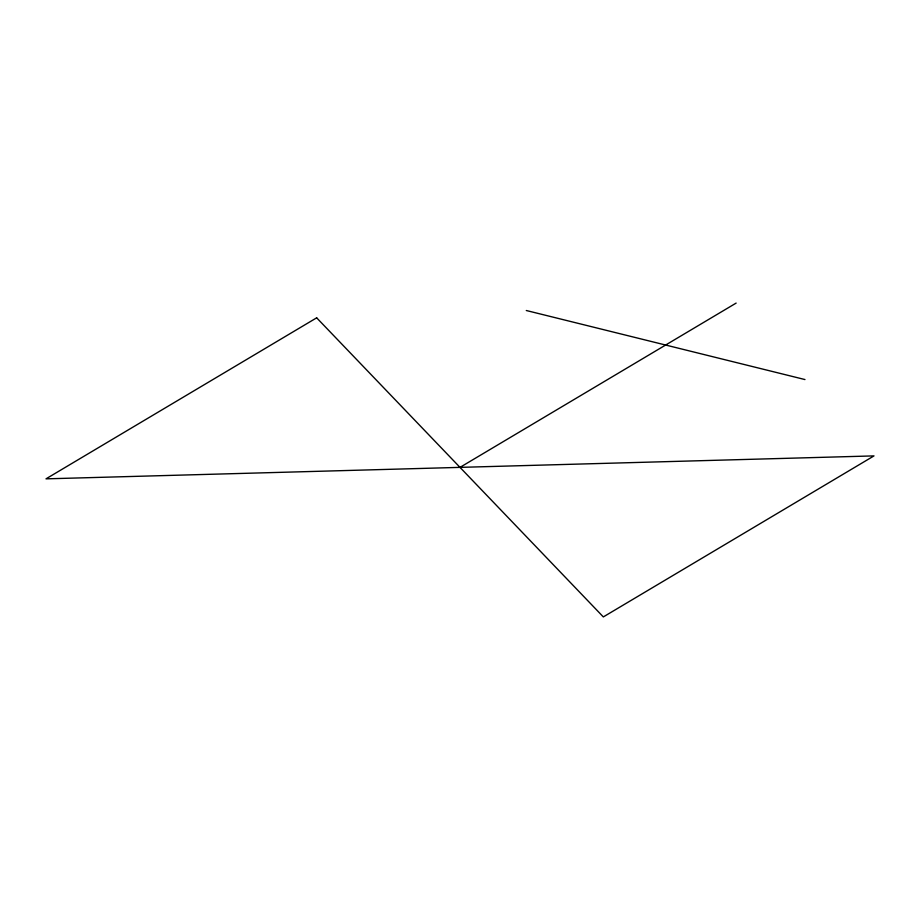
<?xml version="1.0" encoding="UTF-8"?>
<svg xmlns="http://www.w3.org/2000/svg" width="920" height="920" viewBox="0 0 920 920"><rect width="100%" height="100%" fill="white"/><g stroke="black" fill="none" stroke-linecap="round" stroke-linejoin="round"><path stroke-width="1.38" d="M460 467.371L736.149 303.082M526.297 310.511L804.966 379.558M316.664 317.825L46 478.848L874 455.894L603.336 616.918L316.664 317.825"/></g></svg>
